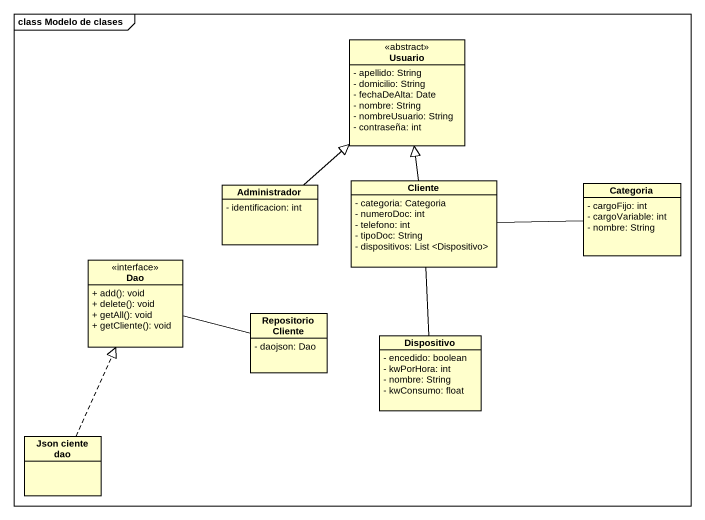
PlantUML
@startuml
mainframe class Modelo de clases
hide circle
hide empty members
skinparam classAttributeIconSize 0
class Usuario <<abstract>> {
  - apellido: String
  - domicilio: String
  - fechaDeAlta: Date
  - nombre: String
  - nombreUsuario: String
  - contraseña: int
}
class Administrador {
  - identificacion: int
}
class Cliente {
  - categoria: Categoria
  - numeroDoc: int
  - telefono: int
  - tipoDoc: String
  - dispositivos: List <Dispositivo>
}
class Categoria {
  - cargoFijo: int
  - cargoVariable: int
  - nombre: String
}
class Dao <<interface>> {
  + add(): void
  + delete(): void
  + getAll(): void
  + getCliente(): void
}
class "Repositorio Cliente" as Repositorio_Cliente {
  - daojson: Dao
}
class Dispositivo {
  - encedido: boolean
  - kwPorHora: int
  - nombre: String
  - kwConsumo: float
}
class "Json ciente dao" as Json_ciente_dao
Administrador -up-|> Usuario
Cliente -up-|> Usuario
Categoria -left- Cliente
Repositorio_Cliente -left- Dao
Dispositivo -up- Cliente
Json_ciente_dao .up.|> Dao
@enduml
